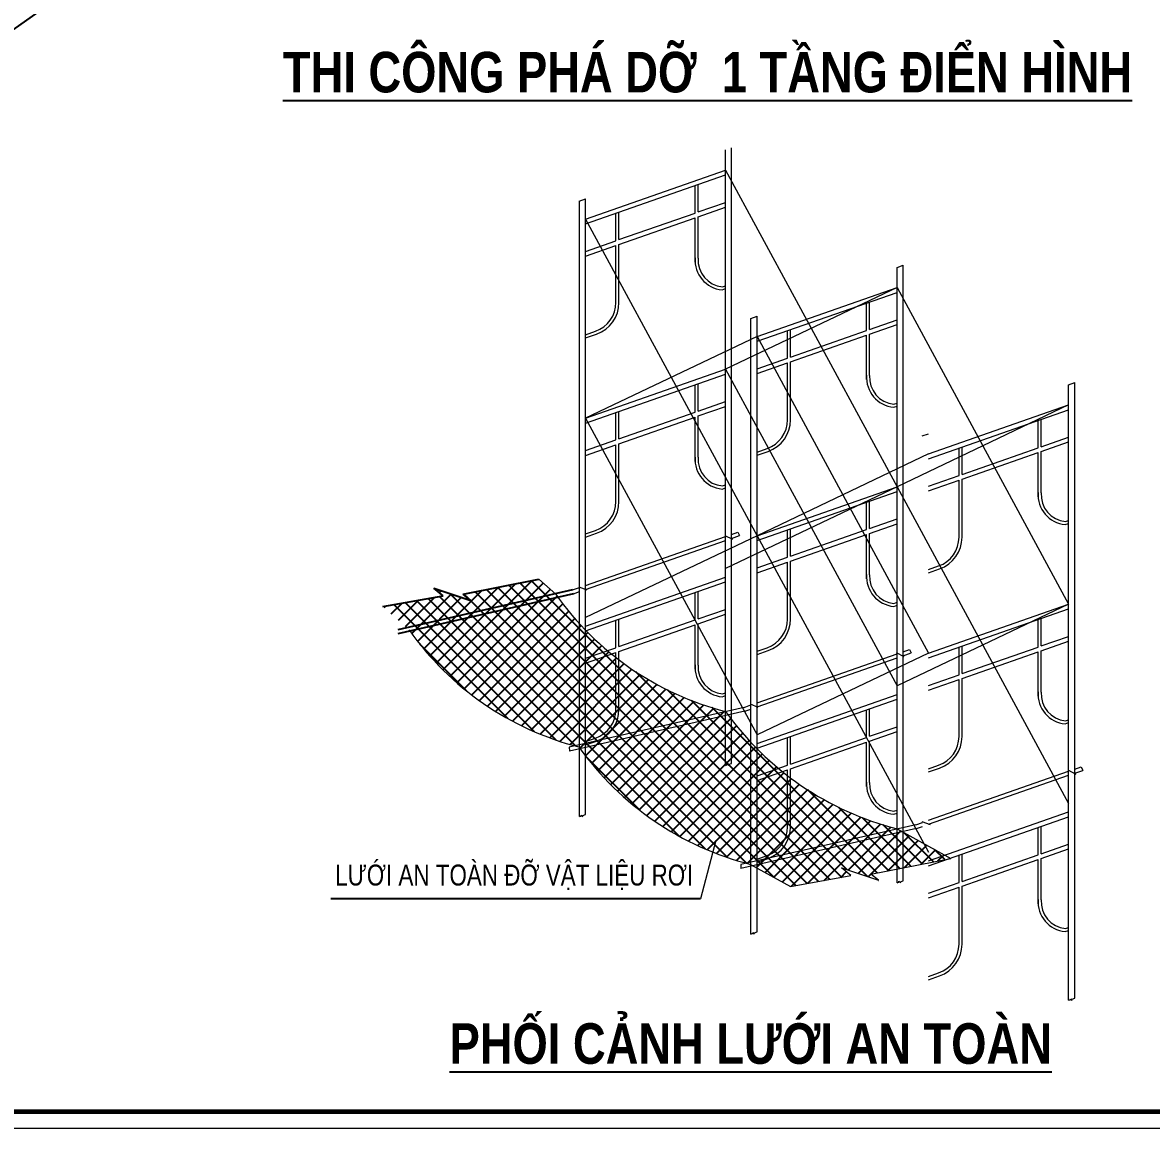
# Model space of a CAD drawing. Header units: millimetres. Extents: x 480521 to 6014615, y -961280 to 187869.
# Drawn here: x 767592 to 775818, y -28976 to -20920 of the extents above; entities that cross this region are included whole.
import ezdxf
from ezdxf.enums import TextEntityAlignment as Align

# ---------------------------------------------------------------- set-up
doc = ezdxf.new("R2010")
doc.units = ezdxf.units.MM
doc.header["$LTSCALE"] = 600
doc.header["$MEASUREMENT"] = 0
doc.layers.get('0').update_dxf_attribs({"lineweight": 0})
doc.layers.get('Defpoints').update_dxf_attribs({"lineweight": 0})
doc.layers.add('KCS_Plotter', color=11, linetype='Continuous', plot=False)
for name, color, linetype, lineweight in [('Khungten_LCDI', 7, 'Continuous', 25), ('LC Net thay', 7, 'Continuous', 25), ('LC Text1', 3, 'Continuous', 20), ('LC Text2', 7, 'Continuous', 25)]:
    doc.layers.add(name, color=color, linetype=linetype, lineweight=lineweight)
doc.layers.add('LAYER3', color=4, linetype='Continuous')
doc.styles.add('Khungten', font='VHAVAN.TTF', dxfattribs={"width": 0.9, "height": 5000})
doc.styles.add('LC 1', font='VHAVANB.TTF')
doc.styles.add('LC3', font='VHARIALB.TTF', dxfattribs={"width": 0.8})
doc.styles.add('style2', font='VHAVANB.TTF')
doc.styles.add('Title', font='VHBLACK.TTF')

# ---------------------------------------------------------------- blocks, each defined once
blk = doc.blocks.new('lcdi fix')
at = {"layer": 'Defpoints', "lineweight": 0}
blk.add_lwpolyline([(-1200, -14850), (-1200, 14850), (40800, 14850), (40800, -14850)], close=True, dxfattribs=at)
at = {"layer": 'Khungten_LCDI', "color": 5, "lineweight": 60}
blk.add_lwpolyline([(0, -14650), (0, 14650), (40600, 14650), (40600, -14650)], close=True, dxfattribs=at)
at = {"color": 7, "style": 'Khungten', "width": 0.8}
for tag, p in [('REVISION', (39499, -10746)), ('NGAYHT', (39546, -11609))]:
    blk.add_attdef(tag, text='', height=200, dxfattribs=at).set_placement(p, align=Align.CENTER)
at = {"layer": 'LC Text1', "color": 3, "style": 'LC 1', "width": 1.834006}
for tag, p, p2 in [('TENBANVE1', (36913, -8886), (40339, -8886)), ('TENBANVE2', (36913, -9562), (40339, -9562))]:
    blk.add_attdef(tag, text='', height=250, dxfattribs=at).set_placement(p, p2, align=Align.FIT)
at = {"layer": 'LC Text1', "style": 'Title', "width": 0.7}
blk.add_attdef('SOBANVE', text='', height=250, dxfattribs=at).set_placement((39562, -13896), align=Align.CENTER)
blk = doc.blocks.new('TIEUDE1')
at = {"layer": 'LC Text2', "color": 7, "style": 'LC 1'}
blk.add_attdef('TIªU§Ò', text='', height=5, dxfattribs=at).set_placement((0, 0), align=Align.BOTTOM_CENTER)
blk.add_attdef('TL', text='', height=3, dxfattribs=at).set_placement((0, -2), align=Align.TOP_CENTER)
blk = doc.blocks.new('*X25')
at = {"color": 0}
for p, q in [((595.49, 510.64), (613.56, 528.71)), ((597.18, 508.79), (617.96, 529.58)), ((598.93, 507.01), (622.36, 530.44)), ((600.73, 505.27), (625.26, 529.8)), ((691.65, 450.33), (613.31, 528.66)), ((694.65, 450.87), (616.27, 529.24)), ((697.64, 451.4), (619.23, 529.82)), ((700.64, 451.94), (622.18, 530.4)), ((587.21, 520.03), (592.49, 525.31)), ((589.09, 518.38), (596.8, 526.09)), ((590.76, 516.52), (601.19, 526.94)), ((628.72, 488.51), (592, 525.23)), ((592.28, 514.5), (603.84, 526.06)), ((593.86, 512.54), (609.17, 527.85)), ((633.81, 486.95), (595, 525.76)), ((597.99, 527.28), (598.54, 527.83)), ((661.02, 463.28), (598, 526.3)), ((667.94, 459.9), (600.74, 527.09)), ((602.59, 503.6), (627.14, 528.15)), ((605.54, 525.83), (604.45, 526.92)), ((604.47, 526.69), (604.77, 526.98)), ((604.51, 501.98), (628.92, 526.39)), ((673.69, 457.68), (606.04, 525.33)), ((678.77, 456.14), (607.4, 527.5)), ((685.99, 452.45), (610.36, 528.08)), ((583.45, 523.35), (583.87, 523.77)), ((585.33, 521.69), (588.18, 524.54)), ((615.97, 494.19), (586.01, 524.15)), ((622.95, 490.74), (589, 524.69)), ((606.48, 500.42), (630.43, 524.36)), ((608.51, 498.91), (631.99, 522.39)), ((610.6, 497.47), (633.61, 520.47)), ((612.75, 496.08), (635.28, 518.61)), ((614.97, 494.76), (637.01, 516.8)), ((605.21, 501.41), (592.89, 513.73)), ((617.24, 493.5), (638.8, 515.06)), ((619.58, 492.3), (640.65, 513.37)), ((621.98, 491.17), (642.55, 511.73)), ((624.46, 490.11), (644.5, 510.15)), ((627, 489.12), (646.52, 508.64)), ((629.62, 488.2), (648.6, 507.17)), ((632.33, 487.37), (650.73, 505.77)), ((634.9, 486.41), (652.92, 504.43)), ((703.64, 452.48), (649.65, 506.47)), ((636.41, 484.38), (655.18, 503.15)), ((637.98, 482.41), (657.5, 501.94)), ((705.21, 454.45), (657.93, 501.73)), ((639.6, 480.5), (659.89, 500.79)), ((641.28, 478.64), (662.34, 499.71)), ((643.01, 476.84), (664.87, 498.7)), ((710.51, 452.68), (664.25, 498.94)), ((644.81, 475.1), (667.47, 497.77)), ((646.65, 473.41), (670.15, 496.91)), ((648.55, 471.78), (672.91, 496.14)), ((713.07, 453.66), (669.67, 497.06)), ((650.51, 470.2), (674.55, 494.24)), ((652.53, 468.68), (676.11, 492.26)), ((654.6, 467.22), (677.71, 490.33)), ((656.74, 465.82), (679.38, 488.46)), ((658.93, 464.47), (681.1, 486.65)), ((650.73, 470.03), (636.49, 484.27)), ((661.18, 463.19), (682.88, 484.89)), ((663.5, 461.97), (684.71, 483.18)), ((665.88, 460.82), (686.6, 481.53)), ((668.33, 459.73), (688.54, 479.94)), ((670.85, 458.71), (690.54, 478.41)), ((673.44, 457.77), (692.6, 476.93)), ((676.1, 456.9), (694.71, 475.51)), ((716.02, 454.24), (694.81, 475.45)), ((678.85, 456.11), (696.89, 474.15)), ((681.3, 455.03), (699.13, 472.85)), ((683.58, 453.77), (701.43, 471.62)), ((685.87, 452.52), (703.79, 470.45)), ((688.15, 451.27), (706.22, 469.34)), ((718.98, 454.82), (702.94, 470.86)), ((690.55, 450.13), (708.72, 468.3)), ((694.86, 450.9), (711.29, 467.34)), ((699.16, 451.68), (713.94, 466.45)), ((721.93, 455.4), (709.23, 468.11)), ((724.89, 455.98), (714.63, 466.24)), ((705.4, 454.38), (716.67, 465.64)), ((708.06, 453.5), (719.25, 464.69)), ((711.43, 453.34), (721.53, 463.44)), ((727.84, 456.56), (720.28, 464.12)), ((715.83, 454.2), (723.81, 462.18)), ((720.23, 455.06), (726.09, 460.93)), ((724.63, 455.93), (728.37, 459.67)), ((730.8, 457.14), (728.13, 459.81)), ((729.03, 456.79), (730.66, 458.42)), ((703.47, 452.45), (704.94, 453.91)), ((710.71, 452.61), (711.41, 453.32)), ((713.36, 451.73), (713.38, 451.75))]:
    blk.add_line(p, q, dxfattribs=at)

msp = doc.modelspace()

# ---------------------------------------------------------------- linework, layer by layer
at = {"color": 3}
for p, q in [((772714.283, -26332.51), (772714.283, -21847.79)), ((772758.641, -26316.995), (772758.641, -21832.275)), ((771694.049, -22351.485), (772714.283, -21994.643)), ((771694.049, -22386.729), (772714.283, -22029.888)), ((772714.283, -21994.643), (773964.386, -24301.367)), ((772492.493, -22307.183), (772492.493, -22107.462)), ((772514.672, -22299.425), (772514.672, -22099.705)), ((771648.284, -22220.638), (771694.049, -22204.631)), ((771694.049, -26689.352), (771694.049, -22204.631)), ((771649.691, -26704.866), (771649.691, -22220.146)), ((772514.672, -22299.425), (772714.283, -22229.608)), ((772514.672, -22334.67), (772714.283, -22264.853)), ((771694.049, -22351.485), (772944.151, -24658.208)), ((771915.839, -22508.876), (771915.839, -22309.155)), ((771938.018, -22501.118), (771938.018, -22301.398)), ((771938.018, -22501.118), (772492.493, -22307.183)), ((771938.018, -22536.363), (772492.493, -22342.427)), ((772492.493, -22665.405), (772492.493, -22342.427)), ((772514.672, -22635.535), (772514.672, -22334.67)), ((771694.049, -22586.45), (771915.839, -22508.876)), ((771938.018, -22958.605), (771938.018, -22536.363)), ((771694.049, -22621.694), (771915.839, -22544.12)), ((771915.839, -22958.605), (771915.839, -22544.12)), ((773964.386, -22703.092), (774008.744, -22687.577)), ((773964.386, -27187.812), (773964.386, -22703.092)), ((774008.744, -27172.297), (774008.744, -22687.577)), ((772689.657, -22866.721), (772714.283, -22858.107)), ((772691.681, -22844.634), (772714.283, -22836.729)), ((773964.386, -22849.945), (772714.283, -23446.065)), ((772944.151, -23206.787), (773964.386, -22849.945)), ((773964.386, -22849.945), (775214.488, -25156.669)), ((772944.151, -23242.031), (773964.386, -22885.19)), ((773742.596, -23162.485), (773742.596, -22962.764)), ((773764.775, -23154.727), (773764.775, -22955.007)), ((772899.793, -23075.448), (772944.151, -23059.933)), ((772899.793, -27560.168), (772899.793, -23075.448)), ((772944.151, -27544.654), (772944.151, -23059.933)), ((773764.775, -23154.727), (773964.386, -23084.91)), ((771694.049, -23193.57), (771767.273, -23167.959)), ((771694.049, -23217.067), (771774.596, -23188.894)), ((773165.941, -23364.177), (773165.941, -23164.457)), ((773188.12, -23356.42), (773188.12, -23156.7)), ((773188.12, -23356.42), (773742.596, -23162.485)), ((773764.775, -23189.972), (773964.386, -23120.155)), ((773764.775, -23490.837), (773764.775, -23189.972)), ((772944.151, -23206.787), (771694.049, -23802.906)), ((772944.151, -23206.787), (774194.254, -25513.51)), ((773188.12, -23391.665), (773742.596, -23197.729)), ((773742.596, -23520.707), (773742.596, -23197.729)), ((772944.151, -23441.752), (773165.941, -23364.177)), ((772944.151, -23476.996), (773165.941, -23399.422)), ((773165.941, -23813.907), (773165.941, -23399.422)), ((773188.12, -23813.907), (773188.12, -23391.665)), ((771694.049, -23802.906), (772714.283, -23446.065)), ((771694.049, -23838.151), (772714.283, -23481.31)), ((772714.283, -23446.065), (773964.386, -25752.788)), ((772492.493, -23758.604), (772492.493, -23558.884)), ((772514.672, -23750.847), (772514.672, -23551.126)), ((775214.488, -23558.394), (775258.846, -23542.879)), ((775214.488, -28043.114), (775214.488, -23558.394)), ((775258.846, -28027.599), (775258.846, -23542.879)), ((772514.672, -23750.847), (772714.283, -23681.03)), ((771915.839, -23960.297), (771915.839, -23760.577)), ((771938.018, -23952.54), (771938.018, -23752.819)), ((771938.018, -23952.54), (772492.493, -23758.604)), ((772514.672, -23786.091), (772714.283, -23716.275)), ((773939.759, -23722.023), (773964.386, -23713.409)), ((773941.784, -23699.936), (773964.386, -23692.031)), ((775214.488, -23705.247), (773964.386, -24301.367)), ((774194.254, -24062.089), (775214.488, -23705.247)), ((774194.254, -24097.333), (775214.488, -23740.492)), ((771694.049, -23802.906), (772944.151, -26109.629)), ((771938.018, -23987.784), (772492.493, -23793.849)), ((772492.493, -24116.826), (772492.493, -23793.849)), ((772514.672, -24086.957), (772514.672, -23786.091)), ((774992.698, -24017.787), (774992.698, -23818.066)), ((775014.877, -24010.029), (775014.877, -23810.309)), ((774148.488, -23931.242), (774194.254, -23915.235)), ((771694.049, -24037.871), (771915.839, -23960.297)), ((771694.049, -24073.116), (771915.839, -23995.542)), ((771915.839, -24410.026), (771915.839, -23995.542)), ((771938.018, -24410.026), (771938.018, -23987.784)), ((774416.044, -24219.479), (774416.044, -24019.759)), ((774438.223, -24211.722), (774438.223, -24012.002)), ((774438.223, -24211.722), (774992.698, -24017.787)), ((775014.877, -24010.029), (775214.488, -23940.212)), ((775014.877, -24045.274), (775214.488, -23975.457)), ((772944.151, -24048.872), (773017.376, -24023.261)), ((772944.151, -24072.369), (773024.698, -24044.196)), ((774194.254, -24062.089), (772944.151, -24658.208)), ((774438.223, -24246.967), (774992.698, -24053.031)), ((774992.698, -24376.009), (774992.698, -24053.031)), ((775014.877, -24346.139), (775014.877, -24045.274)), ((774194.254, -24297.054), (774416.044, -24219.479)), ((774194.254, -24332.298), (774416.044, -24254.724)), ((774416.044, -24669.209), (774416.044, -24254.724)), ((774438.223, -24669.209), (774438.223, -24246.967)), ((772689.657, -24318.142), (772714.283, -24309.529)), ((772691.681, -24296.056), (772714.283, -24288.15)), ((773964.386, -24301.367), (772714.283, -24897.486)), ((772944.151, -24658.208), (773964.386, -24301.367)), ((772944.151, -24693.453), (773964.386, -24336.612)), ((773964.386, -24301.367), (775214.488, -26608.09)), ((773742.596, -24613.906), (773742.596, -24414.186)), ((773764.775, -24606.149), (773764.775, -24406.428)), ((773764.775, -24606.149), (773964.386, -24536.332)), ((773764.775, -24641.393), (773964.386, -24571.577)), ((775189.862, -24577.325), (775214.488, -24568.711)), ((775191.886, -24555.238), (775214.488, -24547.333)), ((771694.049, -24644.992), (771767.273, -24619.38)), ((771694.049, -24668.488), (771774.596, -24640.316)), ((772944.151, -24658.208), (771694.049, -25254.328)), ((771694.049, -25020.725), (772714.283, -24663.884)), ((772709.338, -24656.544), (772765.238, -24683.146)), ((772758.641, -24648.369), (772805.243, -24632.07)), ((772758.641, -24677.74), (772817.118, -24657.287)), ((772805.243, -24632.07), (772817.118, -24657.287)), ((772944.151, -24658.208), (774194.254, -26964.931)), ((773165.941, -24815.599), (773165.941, -24615.879)), ((773188.12, -24807.842), (773188.12, -24608.121)), ((773188.12, -24807.842), (773742.596, -24613.906)), ((773188.12, -24843.086), (773742.596, -24649.151)), ((773742.596, -24972.128), (773742.596, -24649.151)), ((773764.775, -24942.259), (773764.775, -24641.393)), ((771694.049, -25050.096), (772714.283, -24693.255)), ((772944.151, -24893.173), (773165.941, -24815.599)), ((772944.151, -24928.418), (773165.941, -24850.844)), ((773165.941, -25265.328), (773165.941, -24850.844)), ((773188.12, -25265.328), (773188.12, -24843.086)), ((774194.254, -24904.174), (774267.478, -24878.563)), ((774194.254, -24927.671), (774274.801, -24899.498)), ((771354.483, -24975.933), (771477.399, -25084.316)), ((771694.049, -25316.531), (772714.283, -24959.69)), ((771694.049, -25351.776), (772714.283, -24994.935)), ((771600.043, -25053.605), (771649.691, -25036.24)), ((771605.681, -25081.202), (771649.691, -25065.611)), ((771644.562, -25031.624), (771703.125, -25052.906)), ((772492.493, -25272.229), (772492.493, -25072.509)), ((772514.672, -25264.472), (772514.672, -25064.752)), ((773939.759, -25173.444), (773964.386, -25164.831)), ((773941.784, -25151.358), (773964.386, -25143.452)), ((775214.488, -25156.669), (773964.386, -25752.788)), ((774194.254, -25513.51), (775214.488, -25156.669)), ((772514.672, -25264.472), (772714.283, -25194.655)), ((772514.672, -25299.717), (772714.283, -25229.9)), ((774194.254, -25548.755), (775214.488, -25191.914)), ((771915.839, -25473.922), (771915.839, -25274.202)), ((771938.018, -25466.165), (771938.018, -25266.444)), ((771938.018, -25466.165), (772492.493, -25272.229)), ((771938.018, -25501.41), (772492.493, -25307.474)), ((772492.493, -25630.452), (772492.493, -25307.474)), ((772514.672, -25600.582), (772514.672, -25299.717)), ((774992.698, -25469.208), (774992.698, -25269.488)), ((775014.877, -25461.451), (775014.877, -25261.73)), ((775014.877, -25461.451), (775214.488, -25391.634)), ((771694.049, -25551.496), (771915.839, -25473.922)), ((772944.151, -25500.294), (773017.376, -25474.682)), ((772944.151, -25523.79), (773024.698, -25495.618)), ((774008.744, -25503.671), (774055.346, -25487.372)), ((774055.346, -25487.372), (774067.221, -25512.589)), ((774416.044, -25670.901), (774416.044, -25471.181)), ((774438.223, -25663.144), (774438.223, -25463.423)), ((774438.223, -25663.144), (774992.698, -25469.208)), ((775014.877, -25496.695), (775214.488, -25426.879)), ((775014.877, -25797.561), (775014.877, -25496.695)), ((771694.049, -25586.741), (771915.839, -25509.167)), ((771915.839, -25923.652), (771915.839, -25509.167)), ((771938.018, -25923.652), (771938.018, -25501.41)), ((774194.254, -25513.51), (772944.151, -26109.629)), ((772944.151, -25876.027), (773964.386, -25519.186)), ((772944.151, -25905.398), (773964.386, -25548.557)), ((773958.689, -25509.904), (774013.2, -25538.574)), ((774008.744, -25533.042), (774067.221, -25512.589)), ((774438.223, -25698.388), (774992.698, -25504.453)), ((774992.698, -25827.43), (774992.698, -25504.453)), ((774194.254, -25748.475), (774416.044, -25670.901)), ((774194.254, -25783.72), (774416.044, -25706.146)), ((774416.044, -26120.63), (774416.044, -25706.146)), ((774438.223, -26120.63), (774438.223, -25698.388)), ((772689.657, -25831.768), (772714.283, -25823.154)), ((772691.681, -25809.681), (772714.283, -25801.776)), ((772944.151, -26171.833), (773964.386, -25814.992)), ((772850.146, -25908.907), (771575.824, -26199.545)), ((772850.146, -25908.907), (772899.793, -25891.542)), ((772894.298, -25882.619), (772948.809, -25908.423)), ((772944.151, -26207.078), (773964.386, -25850.237)), ((772855.784, -25936.504), (771576.484, -26227.261)), ((772855.784, -25936.504), (772899.793, -25920.913)), ((773742.596, -26127.531), (773742.596, -25927.811)), ((773764.775, -26119.774), (773764.775, -25920.054)), ((773764.775, -26119.774), (773964.386, -26049.957)), ((775189.862, -26028.746), (775214.488, -26020.133)), ((775191.886, -26006.66), (775214.488, -25998.754)), ((771694.049, -26158.617), (771767.273, -26133.006)), ((771694.049, -26182.113), (771774.596, -26153.941)), ((773165.941, -26329.224), (773165.941, -26129.504)), ((773188.12, -26321.467), (773188.12, -26121.746)), ((773188.12, -26321.467), (773742.596, -26127.531)), ((773764.775, -26155.019), (773964.386, -26085.202)), ((773764.775, -26455.884), (773764.775, -26155.019)), ((771575.824, -26199.545), (771576.484, -26227.261)), ((773188.12, -26356.712), (773742.596, -26162.776)), ((773742.596, -26485.754), (773742.596, -26162.776)), ((772726.427, -26328.263), (772727.101, -26320.851)), ((772727.101, -26320.851), (772738.6, -26332.738)), ((772739.61, -26323.652), (772758.641, -26316.995)), ((772714.283, -26332.51), (772726.427, -26328.263)), ((772738.6, -26332.738), (772739.61, -26323.652)), ((772944.151, -26406.798), (773165.941, -26329.224)), ((772944.151, -26442.043), (773165.941, -26364.469)), ((773165.941, -26778.954), (773165.941, -26364.469)), ((773188.12, -26778.954), (773188.12, -26356.712)), ((774194.254, -26355.596), (774267.478, -26329.984)), ((774194.254, -26379.092), (774274.801, -26350.92)), ((774194.254, -26731.329), (775214.488, -26374.488)), ((774194.254, -26760.7), (775214.488, -26403.859)), ((775208.144, -26364.874), (775268.275, -26396.5)), ((775258.846, -26358.973), (775305.448, -26342.674)), ((775258.846, -26388.344), (775317.323, -26367.891)), ((775305.448, -26342.674), (775317.323, -26367.891)), ((771649.691, -26704.866), (771661.834, -26700.619)), ((771661.834, -26700.619), (771662.508, -26693.207)), ((771662.508, -26693.207), (771674.007, -26705.094)), ((771674.007, -26705.094), (771675.017, -26696.008)), ((771675.017, -26696.008), (771694.049, -26689.352)), ((773939.759, -26687.07), (773964.386, -26678.456)), ((773941.784, -26664.983), (773964.386, -26657.078)), ((774194.254, -27027.135), (775214.488, -26670.294)), ((774194.254, -27062.38), (775214.488, -26705.539)), ((774100.248, -26764.209), (772825.926, -27054.847)), ((774105.886, -26791.806), (772826.587, -27082.563)), ((773965.097, -26794.107), (774356.003, -27009.002)), ((774100.248, -26764.209), (774149.896, -26746.844)), ((774105.886, -26791.806), (774149.896, -26776.215)), ((774144.788, -26741.225), (774204.919, -26763.363)), ((774992.698, -26982.833), (774992.698, -26783.113)), ((775014.877, -26975.076), (775014.877, -26775.356)), ((772644.669, -26879.462), (772531.898, -27304.632)), ((774438.223, -27176.769), (774438.223, -26977.048)), ((775014.877, -26975.076), (775214.488, -26905.259)), ((775014.877, -27010.321), (775214.488, -26940.504)), ((772825.926, -27054.847), (772826.587, -27082.563)), ((772896.264, -27052.702), (773188.403, -27213.301)), ((772944.151, -27013.919), (773017.376, -26988.308)), ((772944.151, -27037.415), (773024.698, -27009.243)), ((773773.448, -27123.355), (774356.003, -27009.002)), ((774416.044, -27184.526), (774416.044, -26984.806)), ((774438.223, -27176.769), (774992.698, -26982.833)), ((774438.223, -27212.014), (774992.698, -27018.078)), ((774992.698, -27341.056), (774992.698, -27018.078)), ((775014.877, -27311.186), (775014.877, -27010.321)), ((773188.403, -27213.301), (773627.187, -27134.598)), ((773559.682, -27078.382), (773829.702, -27168.328)), ((773627.187, -27134.598), (773559.682, -27078.382)), ((773829.702, -27168.328), (773773.448, -27123.355)), ((773964.386, -27187.812), (773976.529, -27183.565)), ((773976.529, -27183.565), (773977.203, -27176.153)), ((773977.203, -27176.153), (773988.702, -27188.04)), ((773988.702, -27188.04), (773989.712, -27178.954)), ((773989.712, -27178.954), (774008.744, -27172.297)), ((774194.254, -27262.1), (774416.044, -27184.526)), ((774194.254, -27297.345), (774416.044, -27219.771)), ((774416.044, -27634.256), (774416.044, -27219.771)), ((774438.223, -27634.256), (774438.223, -27212.014)), ((772899.793, -27560.168), (772911.936, -27555.921)), ((772911.936, -27555.921), (772912.611, -27548.509)), ((772912.611, -27548.509), (772924.109, -27560.396)), ((772924.109, -27560.396), (772925.12, -27551.31)), ((772925.12, -27551.31), (772944.151, -27544.654)), ((775189.862, -27542.372), (775214.488, -27533.758)), ((775191.886, -27520.285), (775214.488, -27512.38)), ((774194.254, -27869.221), (774267.478, -27843.61)), ((774194.254, -27892.717), (774274.801, -27864.545)), ((775214.488, -28043.114), (775226.631, -28038.867)), ((775226.631, -28038.867), (775227.306, -28031.455)), ((775227.306, -28031.455), (775238.804, -28043.342)), ((775238.804, -28043.342), (775239.815, -28034.256)), ((775239.815, -28034.256), (775258.846, -28027.599))]:
    msp.add_line(p, q, dxfattribs=at)
for centre, radius, start, end in [((772709.513, -22650.068), 217.561, 175.7342684, 264.7635625), ((772709.513, -22650.068), 195.382, 175.7342684, 264.7635625), ((771694.049, -22958.605), 221.79, 289.2779957, 0), ((771694.049, -22958.605), 243.969, 289.2779957, 0), ((773959.615, -23505.37), 217.561, 175.7342684, 264.7635625), ((773959.615, -23505.37), 195.382, 175.7342684, 264.7635625), ((772944.151, -23813.907), 221.79, 289.2779957, 0), ((772944.151, -23813.907), 243.969, 289.2779957, 0), ((772709.513, -24101.49), 217.561, 175.7342684, 264.7635625), ((772709.513, -24101.49), 195.382, 175.7342684, 264.7635625), ((775209.718, -24360.672), 217.561, 175.7342684, 264.7635625), ((775209.718, -24360.672), 195.382, 175.7342684, 264.7635625), ((771694.049, -24410.026), 221.79, 289.2779957, 0), ((771694.049, -24410.026), 243.969, 289.2779957, 0), ((774194.254, -24669.209), 221.79, 289.2779957, 0), ((774194.254, -24669.209), 243.969, 289.2779957, 0), ((773959.615, -24956.792), 217.561, 175.7342684, 264.7635625), ((773959.615, -24956.792), 195.382, 175.7342684, 264.7635625), ((773254.234, -23834.322), 2172.47, 215.1261689, 255.6280885), ((772944.151, -25265.328), 221.79, 289.2779957, 0), ((772944.151, -25265.328), 243.969, 289.2779957, 0), ((772185.402, -24092.918), 2172.47, 215.1261689, 255.6280885), ((772709.513, -25615.115), 217.561, 175.7342684, 264.7635625), ((772709.513, -25615.115), 195.382, 175.7342684, 264.7635625), ((775209.718, -25812.094), 217.561, 175.7342684, 264.7635625), ((775209.718, -25812.094), 195.382, 175.7342684, 264.7635625), ((771694.049, -25923.652), 221.79, 289.2779957, 0), ((771694.049, -25923.652), 243.969, 289.2779957, 0), ((774508.028, -24659.341), 2202.725, 215.5106837, 255.7305788), ((774194.254, -26120.63), 221.79, 289.2779957, 0), ((774194.254, -26120.63), 243.969, 289.2779957, 0), ((773439.196, -24917.937), 2202.725, 215.5106837, 255.7305788), ((773959.615, -26470.417), 217.561, 175.7342684, 264.7635625), ((773959.615, -26470.417), 195.382, 175.7342684, 264.7635625), ((772944.151, -26778.954), 221.79, 289.2779957, 0), ((772944.151, -26778.954), 243.969, 289.2779957, 0), ((775209.718, -27325.719), 217.561, 175.7342684, 264.7635625), ((775209.718, -27325.719), 195.382, 175.7342684, 264.7635625), ((774194.254, -27634.256), 221.79, 289.2779957, 0), ((774194.254, -27634.256), 243.969, 289.2779957, 0)]:
    msp.add_arc(centre, radius, start, end, dxfattribs=at)
at = {"layer": 'KCS_Plotter'}
msp.add_line((756204.637, -28976.413), (781404.637, -11156.412), dxfattribs=at)
at = {"layer": 'LAYER3'}
for p, q in [((770802.347, -25084.316), (771354.483, -24975.933)), ((771600.043, -25053.605), (770325.721, -25344.243)), ((771605.681, -25081.202), (770326.382, -25371.959)), ((770656.086, -25095.559), (770588.58, -25039.342)), ((770588.58, -25039.342), (770858.601, -25129.289)), ((770858.601, -25129.289), (770802.347, -25084.316)), ((770217.302, -25174.262), (770656.086, -25095.559)), ((772531.898, -27304.632), (769838.547, -27304.632))]:
    msp.add_line(p, q, dxfattribs=at)

# ---------------------------------------------------------------- block references
at = {"layer": 'LAYER3', "xscale": 27.72376611971868, "yscale": 27.72376611971868, "zscale": 27.72376611971868}
msp.add_blockref('*X25', (754050.851, -39691.387), dxfattribs=at)
at = {"layer": 'LC Net thay', "xscale": 0.6000000155618168, "yscale": 0.6000000155618168, "zscale": 0.6000000155618168}
msp.add_blockref('lcdi fix', (756924.637, -20066.413), dxfattribs=at)
at = {"layer": 'LC Text2'}
ref = msp.add_blockref('TIEUDE1', (772583.079, -21517.204), dxfattribs=dict(at, xscale=60.00000000003865, yscale=60.00000000003865, zscale=60.00000000003865))
ref.add_attrib('TIªU§Ò', '%%Uthi c«ng ph¸ dì  1 tÇng ®iÓn h×nh', dxfattribs={"color": 7, "height": 295.46488, "style": 'LC3', "width": 0.8}).set_placement((772583.079, -21517.204), align=Align.BOTTOM_CENTER)
ref = msp.add_blockref('TIEUDE1', (772898.234, -28594.393), dxfattribs=dict(at, xscale=60.00000000003865, yscale=60.00000000003865, zscale=60.00000000003865))
ref.add_attrib('TIªU§Ò', '%%Uphèi c¶nh l\xadíi an toµn', dxfattribs={"color": 7, "height": 295.46488, "style": 'LC3', "width": 0.8}).set_placement((772898.234, -28594.393), align=Align.BOTTOM_CENTER)

# ---------------------------------------------------------------- texts
at = {"style": 'style2', "width": 0.8}
msp.add_text('l\xadíi an toµn ®ì vËt liÖu r¬i', height=152.54206, dxfattribs=at).set_placement((769870.21, -27206.8))

doc.saveas('drawing.dxf')
